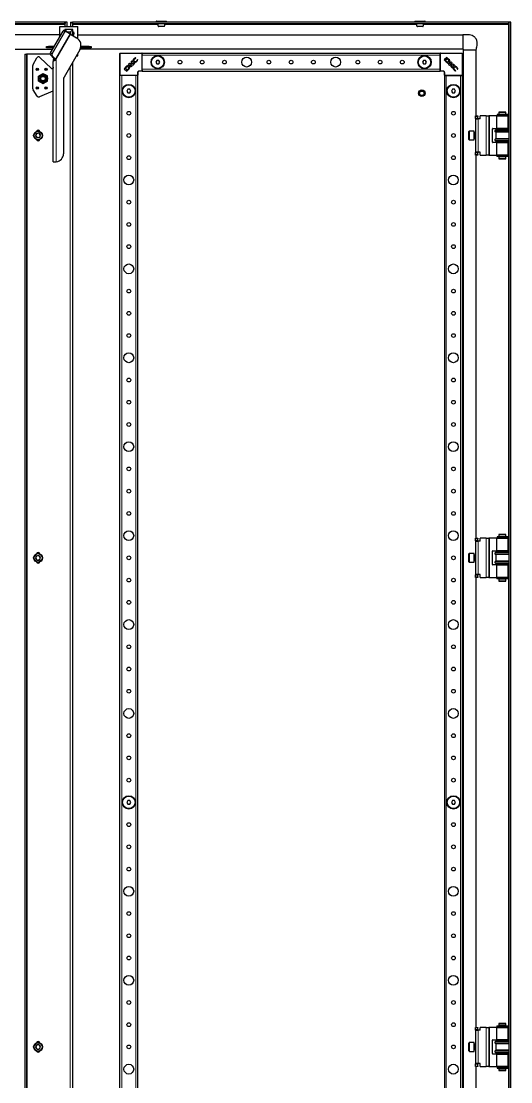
# Model space of a CAD drawing. Header units: millimetres. Extents: x -1114 to 2940, y -1920 to 1219.
# Drawn here: x -326 to 225, y -535 to 657 of the extents above; entities that cross this region are included whole.
import ezdxf

# ---------------------------------------------------------------- set-up
doc = ezdxf.new("R2010")
doc.units = ezdxf.units.MM

msp = doc.modelspace()

# ---------------------------------------------------------------- linework, layer by layer
at = {"color": 7, "linetype": 'Continuous', "lineweight": 25}
for p, q in [((-276.74, 656.28), (-767.14, 656.28)), ((-276.74, 654.28), (-276.74, 656.28)), ((-274.44, 656.28), (-276.44, 656.28)), ((-276.44, 651.28), (-276.44, 656.28)), ((-274.44, 651.28), (-274.44, 656.28)), ((-270.44, 656.28), (-268.44, 656.28)), ((-270.44, 656.28), (-270.44, 651.28)), ((-268.44, 656.28), (-268.44, 651.28)), ((222.26, 656.28), (-268.14, 656.28)), ((-268.14, 654.28), (-268.14, 656.28)), ((-174.19, 657.03), (-174.19, 656.28)), ((-173.94, 657.28), (-162.94, 657.28)), ((-162.69, 656.28), (-162.69, 657.03)), ((116.81, 657.03), (116.81, 656.28)), ((117.06, 657.28), (125.57, 657.28)), ((125.57, 657.28), (128.06, 657.28)), ((128.31, 656.28), (128.31, 657.03)), ((222.26, 654.28), (222.26, 656.28)), ((222.56, -1098.72), (222.56, 656.28)), ((224.56, 656.28), (222.56, 656.28)), ((224.56, -1098.72), (224.56, 656.28)), ((-276.74, 654.28), (-767.14, 654.28)), ((-292.88, 621.78), (-278.74, 646.26)), ((-291.04, 620.72), (-276.9, 645.2)), ((-282.44, 651.28), (-262.44, 651.28)), ((-282.44, 639.86), (-282.44, 651.28)), ((-277.63, 646.77), (-275.79, 645.71)), ((-276.83, 654.28), (-277.04, 653.68)), ((-274.44, 645.33), (-276.94, 647.82)), ((-276.94, 647.82), (-276.94, 646.38)), ((-267.94, 647.82), (-276.94, 647.82)), ((-275.79, 645.71), (-271.03, 642.96)), ((-274.44, 644.94), (-274.44, 645.33)), ((-274.44, 645.33), (-273.94, 644.83)), ((-274.44, 645.33), (-270.43, 645.33)), ((-270.43, 645.33), (-270.93, 644.83)), ((-270.43, 645.33), (-267.94, 647.82)), ((-270.43, 645.33), (-270.43, 642.62)), ((222.26, 654.28), (-268.14, 654.28)), ((-267.84, 653.68), (-268.04, 654.28)), ((-267.94, 645.26), (-267.94, 647.82)), ((-267.94, 641.38), (-267.94, 645.26)), ((-262.44, 637.87), (-262.44, 651.28)), ((222.16, 654.28), (221.96, 653.68)), ((-282.44, 641.78), (-715.44, 641.78)), ((-270.66, 642.75), (-271.03, 642.96)), ((-270.66, 642.75), (-263.72, 638.74)), ((-267.94, 641.18), (-267.94, 641.38)), ((-262.44, 641.78), (170.56, 641.78)), ((-715.44, 625.78), (-290.56, 625.78)), ((-321.94, 620.28), (-321.94, -1062.72)), ((-321.94, 620.28), (-319.94, 620.28)), ((-319.94, 620.28), (-319.94, -1062.72)), ((-319.34, 620.28), (-319.94, 620.28)), ((-293.22, 620.28), (-319.34, 620.28)), ((-297.44, 627.28), (-297.44, 628.78)), ((-297.44, 628.78), (-295.44, 628.78)), ((-295.44, 627.28), (-297.44, 627.28)), ((-295.44, 628.78), (-295.44, 627.28)), ((-288.83, 628.78), (-295.44, 628.78)), ((-289.7, 627.28), (-295.44, 627.28)), ((-259.98, 625.23), (-277.81, 594.34)), ((-262.44, 618.48), (-262.44, 620.96)), ((170.56, 625.78), (-259.69, 625.78)), ((-249.44, 627.28), (-259.12, 627.28)), ((-249.44, 628.78), (-258.8, 628.78)), ((-249.44, 627.28), (-249.44, 628.78)), ((-249.44, 628.78), (-247.44, 628.78)), ((-247.44, 627.28), (-249.44, 627.28)), ((-247.44, 628.78), (-247.44, 627.28)), ((-214.94, 596.58), (-214.94, 620.98)), ((-214.64, 621.28), (-190.24, 621.28)), ((-189.94, 621.28), (145.06, 621.28)), ((-189.94, 620.98), (-189.94, 621.28)), ((-189.94, 620.98), (-189.94, 620.34)), ((-189.94, 619.28), (-189.94, 620.34)), ((145.06, 620.98), (145.06, 621.28)), ((145.06, 620.34), (145.06, 620.98)), ((145.06, 619.28), (145.06, 620.34)), ((145.36, 621.28), (169.76, 621.28)), ((170.06, 620.98), (170.06, 596.58)), ((171.56, -1067.22), (171.56, 624.78)), ((185.56, 550.78), (185.56, 624.78)), ((-312.67, 608.44), (-308.21, 616.16)), ((-305.13, 616.6), (-291.94, 604.28)), ((-289.33, 615.5), (-292.91, 619.55)), ((-287.5, 614.44), (-291.07, 618.49)), ((-287.43, 614.28), (-289.94, 614.28)), ((-289.94, 614.28), (-289.94, 612.04)), ((-289.94, 499.28), (-289.94, 612.04)), ((-289.33, 615.5), (-287.5, 614.44)), ((-286.62, 613.6), (-287.19, 614.13)), ((-286.94, 613.9), (-286.94, 613.48)), ((-286.64, 613.57), (-286.62, 613.6)), ((-268.44, 610.57), (-268.44, -1053)), ((-263.87, 618.48), (-262.44, 618.48)), ((-204.24, 609.94), (-205.29, 608.89)), ((-205.29, 608.89), (-202.33, 605.93)), ((-202.85, 608.55), (-204.24, 609.94)), ((-202.36, 611.82), (-202.85, 608.55)), ((-202.51, 608.23), (-199.85, 608.41)), ((-201.57, 612.61), (-202.36, 611.82)), ((-202.04, 609.52), (-201.57, 612.61)), ((-198.57, 609.7), (-202.04, 609.52)), ((-199.85, 608.41), (-198.57, 609.7)), ((-197, 615.74), (-197.34, 616.43)), ((-197.14, 615.6), (-197, 615.74)), ((-195.19, 614.17), (-195.3, 614.06)), ((-194.94, 613.66), (-195.19, 614.17)), ((-189.94, 603.28), (-189.94, 619.28)), ((-173.59, 613.28), (-174.75, 611.28)), ((-174.75, 611.28), (-173.59, 609.28)), ((-171.28, 613.28), (-173.59, 613.28)), ((-173.59, 609.28), (-171.28, 609.28)), ((-170.13, 611.28), (-171.28, 613.28)), ((-171.28, 609.28), (-170.13, 611.28)), ((126.41, 613.28), (125.25, 611.28)), ((125.25, 611.28), (126.41, 609.28)), ((128.72, 613.28), (126.41, 613.28)), ((126.41, 609.28), (128.72, 609.28)), ((129.87, 611.28), (128.72, 613.28)), ((128.72, 609.28), (129.87, 611.28)), ((145.06, 603.28), (145.06, 619.28)), ((152.67, 616.64), (149.71, 613.68)), ((149.71, 613.68), (151.6, 611.79)), ((153.37, 615.11), (151.19, 612.93)), ((151.19, 612.93), (151.87, 612.27)), ((151.6, 611.79), (151.62, 611.77)), ((154.66, 614.64), (152.67, 616.64)), ((154.11, 614.39), (153.37, 615.11)), ((157.67, 611.63), (154.71, 608.67)), ((154.71, 608.67), (155.77, 607.61)), ((155.77, 607.61), (157.01, 608.86)), ((157.01, 608.86), (157.19, 606.2)), ((157.33, 609.2), (158.72, 610.59)), ((160.59, 608.71), (157.33, 609.2)), ((158.72, 610.59), (157.67, 611.63)), ((158.29, 608.38), (161.39, 607.91)), ((158.47, 604.91), (158.29, 608.38)), ((161.39, 607.91), (160.59, 608.71)), ((-312.94, 581.39), (-312.94, 607.44)), ((-306.51, 595.55), (-304.04, 597.05)), ((-301.58, 598.55), (-299.04, 597.17)), ((-291.94, 604.28), (-290.54, 604.28)), ((-290.3, 604.28), (-290.54, 604.28)), ((-208.3, 605.88), (-210.29, 603.89)), ((-210.29, 603.89), (-207.33, 600.93)), ((-208.05, 605.33), (-208.77, 604.59)), ((-208.77, 604.59), (-206.59, 602.41)), ((-207.33, 600.93), (-205.44, 602.82)), ((-206.59, 602.41), (-205.93, 603.09)), ((-205.44, 602.82), (-205.42, 602.84)), ((-201.27, 606.99), (-202.51, 608.23)), ((-202.33, 605.93), (-201.27, 606.99)), ((-194.94, 599.28), (-194.94, 596.58)), ((-190.24, 601.28), (-192.94, 601.28)), ((-189.94, 602.23), (-189.94, 603.28)), ((-189.94, 602.23), (-189.94, 601.58)), ((-189.94, 601.28), (-189.94, 601.58)), ((-189.94, 601.28), (145.06, 601.28)), ((145.06, 602.23), (145.06, 603.28)), ((145.06, 601.58), (145.06, 602.23)), ((145.06, 601.28), (145.06, 601.58)), ((148.06, 601.28), (145.36, 601.28)), ((150.06, 596.58), (150.06, 599.28)), ((157.19, 606.2), (158.47, 604.91)), ((162.43, 601.29), (162.94, 601.53)), ((162.94, 601.53), (162.84, 601.64)), ((164.38, 603.48), (164.52, 603.35)), ((164.52, 603.35), (165.2, 603.68)), ((-301.3, 587.01), (-303.83, 588.39)), ((-296.37, 590.02), (-298.84, 588.51)), ((-278.35, 592.34), (-278.35, 508.28)), ((-214.94, -1038.72), (-214.94, 596.28)), ((-214.64, 596.28), (-214.94, 596.28)), ((-213.99, 596.28), (-214.64, 596.28)), ((-212.94, 596.28), (-213.99, 596.28)), ((-196.94, 596.28), (-212.94, 596.28)), ((-195.89, 596.28), (-196.94, 596.28)), ((-195.24, 596.28), (-195.89, 596.28)), ((-194.94, 596.28), (-195.24, 596.28)), ((-194.94, -1038.72), (-194.94, 596.28)), ((150.06, 596.28), (150.06, -1038.72)), ((150.06, 596.28), (150.36, 596.28)), ((151.01, 596.28), (150.36, 596.28)), ((151.01, 596.28), (152.06, 596.28)), ((152.06, 596.28), (168.06, 596.28)), ((168.06, 596.28), (169.11, 596.28)), ((169.76, 596.28), (169.11, 596.28)), ((169.76, 596.28), (170.06, 596.28)), ((170.06, 596.28), (170.06, -1038.72)), ((-307.84, 573.13), (-312.6, 580.28)), ((-290.54, 578.53), (-305.43, 572.38)), ((-290.54, 578.53), (-290.3, 578.78)), ((-290.54, 578.53), (-289.94, 578.64)), ((-206.09, 580.78), (-207.25, 578.78)), ((-207.25, 578.78), (-206.09, 576.78)), ((-203.78, 580.78), (-206.09, 580.78)), ((-206.09, 576.78), (-203.78, 576.78)), ((-202.63, 578.78), (-203.78, 580.78)), ((-203.78, 576.78), (-202.63, 578.78)), ((158.91, 580.78), (157.75, 578.78)), ((157.75, 578.78), (158.91, 576.78)), ((161.22, 580.78), (158.91, 580.78)), ((158.91, 576.78), (161.22, 576.78)), ((162.37, 578.78), (161.22, 580.78)), ((161.22, 576.78), (162.37, 578.78)), ((185.01, 550.28), (185.01, 550.78)), ((185.01, 550.78), (187.51, 550.78)), ((185.01, 548.28), (185.01, 550.28)), ((187.51, 550.78), (187.51, 550.28)), ((187.51, 548.28), (187.51, 550.28)), ((197.01, 550.78), (190.01, 550.78)), ((190.01, 547.48), (190.01, 550.78)), ((197.01, 550.78), (200.01, 550.78)), ((200.01, 550.78), (200.01, 506.78)), ((200.51, 550.78), (200.01, 550.78)), ((208.61, 550.78), (200.51, 550.78)), ((208.61, 550.78), (208.61, 536.78)), ((208.61, 550.78), (221.51, 550.78)), ((209.12, 552.48), (209.12, 551.58)), ((209.14, 552.48), (209.12, 552.48)), ((209.14, 551.58), (209.12, 551.58)), ((209.14, 552.48), (209.14, 551.58)), ((209.22, 552.48), (209.14, 552.48)), ((209.22, 551.58), (209.14, 551.58)), ((222.21, 552.48), (209.22, 552.48)), ((222.21, 551.58), (209.22, 551.58)), ((211.64, 555.53), (211.06, 554.53)), ((211.06, 554.53), (211.06, 552.53)), ((219.06, 554.53), (211.06, 554.53)), ((211.06, 552.53), (219.06, 552.53)), ((211.06, 551.53), (211.06, 550.78)), ((211.06, 551.53), (219.06, 551.53)), ((211.56, 552.53), (211.56, 552.48)), ((211.56, 551.58), (211.56, 551.53)), ((211.64, 555.53), (218.48, 555.53)), ((219.06, 554.53), (218.48, 555.53)), ((218.56, 552.48), (218.56, 552.53)), ((218.56, 551.53), (218.56, 551.58)), ((219.06, 552.53), (219.06, 554.53)), ((219.06, 550.78), (219.06, 551.53)), ((221.51, 536.78), (221.51, 550.78)), ((222.21, 551.58), (222.21, 552.48)), ((185.01, 547.78), (185.01, 548.28)), ((187.51, 547.78), (185.01, 547.78)), ((185.01, 547.78), (185.01, 547.48)), ((185.01, 547.48), (188.01, 547.48)), ((185.01, 547.48), (185.01, 510.08)), ((187.51, 548.28), (187.51, 547.78)), ((187.51, 547.48), (187.51, 547.78)), ((190.01, 547.48), (188.01, 547.48)), ((204.51, 536.78), (208.61, 536.78)), ((221.51, 536.78), (208.61, 536.78)), ((211.06, 536.78), (211.06, 535.78)), ((219.06, 535.78), (219.06, 536.78)), ((-309.04, 530.78), (-309.72, 527.97)), ((-307.62, 525.97), (-309.72, 527.97)), ((-306.26, 531.6), (-309.04, 530.78)), ((-304.84, 526.78), (-307.62, 525.97)), ((-306.26, 531.6), (-304.16, 529.6)), ((-304.84, 526.78), (-304.16, 529.6)), ((177.51, 528.78), (177.51, 533.18)), ((177.51, 524.38), (177.51, 528.78)), ((183.51, 533.78), (178.11, 533.78)), ((183.51, 528.78), (183.51, 533.78)), ((183.51, 523.78), (183.51, 528.78)), ((185.01, 531.78), (183.76, 531.78)), ((183.76, 525.78), (185.01, 525.78)), ((204.01, 521.28), (204.01, 536.28)), ((207.56, 535.18), (206.86, 534.5)), ((206.86, 533.07), (207.56, 532.38)), ((207.56, 525.18), (206.86, 524.5)), ((207.56, 535.78), (207.56, 535.18)), ((207.56, 535.78), (222.56, 535.78)), ((222.56, 535.18), (207.56, 535.18)), ((207.56, 532.38), (207.56, 525.18)), ((222.56, 532.38), (207.56, 532.38)), ((222.56, 525.18), (207.56, 525.18)), ((178.11, 523.78), (183.51, 523.78)), ((208.61, 520.78), (204.51, 520.78)), ((206.86, 523.07), (207.56, 522.38)), ((207.56, 522.38), (207.56, 521.78)), ((222.56, 522.38), (207.56, 522.38)), ((207.56, 521.78), (222.56, 521.78)), ((208.61, 520.78), (208.61, 506.78)), ((208.61, 520.78), (221.51, 520.78)), ((211.06, 521.78), (211.06, 520.78)), ((219.06, 520.78), (219.06, 521.78)), ((221.51, 506.78), (221.51, 520.78)), ((188.01, 510.08), (185.01, 510.08)), ((185.01, 510.08), (185.01, 509.78)), ((185.01, 509.28), (185.01, 509.78)), ((185.01, 509.78), (187.51, 509.78)), ((185.01, 507.28), (185.01, 509.28)), ((185.01, 506.78), (185.01, 507.28)), ((187.51, 506.78), (185.01, 506.78)), ((185.56, 75.78), (185.56, 506.78)), ((187.51, 509.78), (187.51, 510.08)), ((187.51, 509.78), (187.51, 509.28)), ((187.51, 507.28), (187.51, 509.28)), ((187.51, 507.28), (187.51, 506.78)), ((190.01, 510.08), (188.01, 510.08)), ((190.01, 506.78), (190.01, 510.08)), ((190.01, 506.78), (197.01, 506.78)), ((200.01, 506.78), (197.01, 506.78)), ((200.01, 506.78), (200.51, 506.78)), ((200.51, 506.78), (208.61, 506.78)), ((221.51, 506.78), (208.61, 506.78)), ((208.69, 505.98), (208.69, 505.08)), ((208.74, 505.98), (208.69, 505.98)), ((208.74, 505.08), (208.69, 505.08)), ((222.21, 505.98), (208.74, 505.98)), ((222.21, 505.08), (208.74, 505.08)), ((211.06, 506.78), (211.06, 506.03)), ((211.06, 506.03), (219.06, 506.03)), ((211.06, 505.03), (211.06, 503.03)), ((211.06, 505.03), (219.06, 505.03)), ((211.06, 503.03), (211.64, 502.03)), ((211.06, 503.03), (215.59, 503.03)), ((211.56, 506.03), (211.56, 505.98)), ((211.56, 505.08), (211.56, 505.03)), ((215.52, 502.03), (211.64, 502.03)), ((218.48, 502.03), (215.52, 502.03)), ((215.59, 503.03), (219.06, 503.03)), ((218.48, 502.03), (219.06, 503.03)), ((218.56, 505.98), (218.56, 506.03)), ((218.56, 505.03), (218.56, 505.08)), ((219.06, 506.03), (219.06, 506.78)), ((219.06, 503.03), (219.06, 505.03)), ((222.21, 505.08), (222.21, 505.98)), ((-289.94, 499.28), (-288.97, 499.28)), ((-288.97, 499.28), (-286.85, 499.28)), ((185.01, 75.78), (187.51, 75.78)), ((185.01, 75.28), (185.01, 75.78)), ((185.01, 73.28), (185.01, 75.28)), ((185.01, 72.78), (185.01, 73.28)), ((187.51, 72.78), (185.01, 72.78)), ((185.01, 72.78), (185.01, 72.48)), ((185.01, 72.48), (188.01, 72.48)), ((185.01, 72.48), (185.01, 35.08)), ((187.51, 75.78), (187.51, 75.28)), ((187.51, 73.28), (187.51, 75.28)), ((187.51, 73.28), (187.51, 72.78)), ((187.51, 72.48), (187.51, 72.78)), ((190.01, 72.48), (188.01, 72.48)), ((197.01, 75.78), (190.01, 75.78)), ((190.01, 72.48), (190.01, 75.78)), ((197.01, 75.78), (200.01, 75.78)), ((200.01, 75.78), (200.01, 31.78)), ((200.51, 75.78), (200.01, 75.78)), ((208.61, 75.78), (200.51, 75.78)), ((208.61, 75.78), (208.61, 61.78)), ((208.61, 75.78), (221.51, 75.78)), ((209.12, 77.48), (209.12, 76.58)), ((209.14, 77.48), (209.12, 77.48)), ((209.14, 76.58), (209.12, 76.58)), ((209.14, 77.48), (209.14, 76.58)), ((209.22, 77.48), (209.14, 77.48)), ((209.22, 76.58), (209.14, 76.58)), ((222.21, 77.48), (209.22, 77.48)), ((222.21, 76.58), (209.22, 76.58)), ((211.64, 80.53), (211.06, 79.53)), ((211.06, 79.53), (211.06, 77.53)), ((219.06, 79.53), (211.06, 79.53)), ((211.06, 77.53), (219.06, 77.53)), ((211.06, 76.53), (211.06, 75.78)), ((211.06, 76.53), (219.06, 76.53)), ((211.56, 77.53), (211.56, 77.48)), ((211.56, 76.58), (211.56, 76.53)), ((211.64, 80.53), (218.48, 80.53)), ((219.06, 79.53), (218.48, 80.53)), ((218.56, 77.48), (218.56, 77.53)), ((218.56, 76.53), (218.56, 76.58)), ((219.06, 77.53), (219.06, 79.53)), ((219.06, 75.78), (219.06, 76.53)), ((221.51, 61.78), (221.51, 75.78)), ((222.21, 76.58), (222.21, 77.48)), ((204.01, 46.28), (204.01, 61.28)), ((204.51, 61.78), (208.61, 61.78)), ((207.56, 60.18), (206.86, 59.5)), ((207.56, 60.78), (207.56, 60.18)), ((207.56, 60.78), (222.56, 60.78)), ((222.56, 60.18), (207.56, 60.18)), ((221.51, 61.78), (208.61, 61.78)), ((211.06, 61.78), (211.06, 60.78)), ((219.06, 60.78), (219.06, 61.78)), ((-309.04, 55.78), (-309.72, 52.97)), ((-307.62, 50.97), (-309.72, 52.97)), ((-306.26, 56.6), (-309.04, 55.78)), ((-304.84, 51.78), (-307.62, 50.97)), ((-306.26, 56.6), (-304.16, 54.6)), ((-304.84, 51.78), (-304.16, 54.6)), ((177.51, 53.78), (177.51, 58.18)), ((177.51, 49.38), (177.51, 53.78)), ((183.51, 58.78), (178.11, 58.78)), ((178.11, 48.78), (183.51, 48.78)), ((183.51, 53.78), (183.51, 58.78)), ((183.51, 48.78), (183.51, 53.78)), ((185.01, 56.78), (183.76, 56.78)), ((183.76, 50.78), (185.01, 50.78)), ((206.86, 58.07), (207.56, 57.38)), ((207.56, 50.18), (206.86, 49.5)), ((206.86, 48.07), (207.56, 47.38)), ((207.56, 57.38), (207.56, 50.18)), ((222.56, 57.38), (207.56, 57.38)), ((222.56, 50.18), (207.56, 50.18)), ((208.61, 45.78), (204.51, 45.78)), ((207.56, 47.38), (207.56, 46.78)), ((222.56, 47.38), (207.56, 47.38)), ((207.56, 46.78), (222.56, 46.78)), ((208.61, 45.78), (208.61, 31.78)), ((208.61, 45.78), (221.51, 45.78)), ((211.06, 46.78), (211.06, 45.78)), ((219.06, 45.78), (219.06, 46.78)), ((221.51, 31.78), (221.51, 45.78)), ((188.01, 35.08), (185.01, 35.08)), ((185.01, 35.08), (185.01, 34.78)), ((185.01, 34.78), (187.51, 34.78)), ((185.01, 34.28), (185.01, 34.78)), ((185.01, 32.28), (185.01, 34.28)), ((185.01, 31.78), (185.01, 32.28)), ((187.51, 31.78), (185.01, 31.78)), ((185.56, -474.22), (185.56, 31.78)), ((187.51, 34.78), (187.51, 35.08)), ((187.51, 34.78), (187.51, 34.28)), ((187.51, 32.28), (187.51, 34.28)), ((187.51, 32.28), (187.51, 31.78)), ((190.01, 35.08), (188.01, 35.08)), ((190.01, 31.78), (190.01, 35.08)), ((190.01, 31.78), (197.01, 31.78)), ((200.01, 31.78), (197.01, 31.78)), ((200.01, 31.78), (200.51, 31.78)), ((200.51, 31.78), (208.61, 31.78)), ((221.51, 31.78), (208.61, 31.78)), ((208.69, 30.98), (208.69, 30.08)), ((208.74, 30.98), (208.69, 30.98)), ((208.74, 30.08), (208.69, 30.08)), ((222.21, 30.98), (208.74, 30.98)), ((222.21, 30.08), (208.74, 30.08)), ((211.06, 31.78), (211.06, 31.03)), ((211.06, 31.03), (219.06, 31.03)), ((211.06, 30.03), (211.06, 28.03)), ((211.06, 30.03), (219.06, 30.03)), ((211.06, 28.03), (211.64, 27.03)), ((211.06, 28.03), (215.59, 28.03)), ((211.56, 31.03), (211.56, 30.98)), ((211.56, 30.08), (211.56, 30.03)), ((215.52, 27.03), (211.64, 27.03)), ((218.48, 27.03), (215.52, 27.03)), ((215.59, 28.03), (219.06, 28.03)), ((218.48, 27.03), (219.06, 28.03)), ((218.56, 30.98), (218.56, 31.03)), ((218.56, 30.03), (218.56, 30.08)), ((219.06, 31.03), (219.06, 31.78)), ((219.06, 28.03), (219.06, 30.03)), ((222.21, 30.08), (222.21, 30.98)), ((-206.09, -219.22), (-207.25, -221.22)), ((-207.25, -221.22), (-206.09, -223.22)), ((-203.78, -219.22), (-206.09, -219.22)), ((-206.09, -223.22), (-203.78, -223.22)), ((-202.63, -221.22), (-203.78, -219.22)), ((-203.78, -223.22), (-202.63, -221.22)), ((158.91, -219.22), (157.75, -221.22)), ((157.75, -221.22), (158.91, -223.22)), ((161.22, -219.22), (158.91, -219.22)), ((158.91, -223.22), (161.22, -223.22)), ((162.37, -221.22), (161.22, -219.22)), ((161.22, -223.22), (162.37, -221.22)), ((185.01, -474.22), (187.51, -474.22)), ((185.01, -474.72), (185.01, -474.22)), ((185.01, -476.72), (185.01, -474.72)), ((185.01, -477.22), (185.01, -476.72)), ((187.51, -474.22), (187.51, -474.72)), ((187.51, -476.72), (187.51, -474.72)), ((187.51, -476.72), (187.51, -477.22)), ((197.01, -474.22), (190.01, -474.22)), ((190.01, -477.52), (190.01, -474.22)), ((197.01, -474.22), (200.01, -474.22)), ((200.01, -474.22), (200.01, -518.22)), ((200.51, -474.22), (200.01, -474.22)), ((208.61, -474.22), (200.51, -474.22)), ((208.61, -474.22), (208.61, -488.22)), ((208.61, -474.22), (221.51, -474.22)), ((208.69, -472.52), (208.69, -473.42)), ((208.69, -472.52), (208.74, -472.52)), ((208.69, -473.42), (208.74, -473.42)), ((208.74, -472.52), (222.21, -472.52)), ((208.74, -473.42), (222.21, -473.42)), ((211.64, -469.47), (211.06, -470.47)), ((211.06, -470.47), (211.06, -472.47)), ((219.06, -470.47), (211.06, -470.47)), ((215.59, -472.47), (211.06, -472.47)), ((211.06, -473.47), (211.06, -474.22)), ((215.59, -473.47), (211.06, -473.47)), ((211.56, -472.47), (211.56, -472.52)), ((211.56, -473.42), (211.56, -473.47)), ((211.64, -469.47), (218.48, -469.47)), ((219.06, -472.47), (215.59, -472.47)), ((219.06, -473.47), (215.59, -473.47)), ((219.06, -470.47), (218.48, -469.47)), ((218.56, -472.52), (218.56, -472.47)), ((218.56, -473.47), (218.56, -473.42)), ((219.06, -472.47), (219.06, -470.47)), ((219.06, -474.22), (219.06, -473.47)), ((221.51, -488.22), (221.51, -474.22)), ((222.21, -473.42), (222.21, -472.52)), ((187.51, -477.22), (185.01, -477.22)), ((185.01, -477.22), (185.01, -477.52)), ((185.01, -477.52), (188.01, -477.52)), ((185.01, -477.52), (185.01, -514.92)), ((187.51, -477.52), (187.51, -477.22)), ((190.01, -477.52), (188.01, -477.52)), ((204.01, -503.72), (204.01, -488.72)), ((204.51, -488.22), (208.61, -488.22)), ((221.51, -488.22), (208.61, -488.22)), ((211.06, -488.22), (211.06, -489.22)), ((219.06, -489.22), (219.06, -488.22)), ((-309.04, -494.22), (-309.72, -497.03)), ((-307.62, -499.03), (-309.72, -497.03)), ((-306.26, -493.4), (-309.04, -494.22)), ((-304.84, -498.22), (-307.62, -499.03)), ((-306.26, -493.4), (-304.16, -495.4)), ((-304.84, -498.22), (-304.16, -495.4)), ((177.51, -500.62), (177.51, -491.82)), ((183.51, -491.22), (178.11, -491.22)), ((183.51, -501.22), (183.51, -491.22)), ((185.01, -493.22), (183.76, -493.22)), ((183.76, -499.22), (185.01, -499.22)), ((207.56, -489.82), (206.86, -490.5)), ((206.86, -491.93), (207.56, -492.62)), ((207.56, -499.82), (206.86, -500.5)), ((207.56, -489.22), (207.56, -489.82)), ((207.56, -489.22), (222.56, -489.22)), ((222.56, -489.82), (207.56, -489.82)), ((207.56, -492.62), (207.56, -499.82)), ((222.56, -492.62), (207.56, -492.62)), ((222.56, -499.82), (207.56, -499.82)), ((178.11, -501.22), (183.51, -501.22)), ((208.61, -504.22), (204.51, -504.22)), ((206.86, -501.93), (207.56, -502.62)), ((207.56, -502.62), (207.56, -503.22)), ((222.56, -502.62), (207.56, -502.62)), ((207.56, -503.22), (222.56, -503.22)), ((208.61, -504.22), (208.61, -518.22)), ((208.61, -504.22), (221.51, -504.22)), ((211.06, -503.22), (211.06, -504.22)), ((219.06, -504.22), (219.06, -503.22)), ((221.51, -518.22), (221.51, -504.22)), ((188.01, -514.92), (185.01, -514.92)), ((185.01, -514.92), (185.01, -515.22)), ((185.01, -515.72), (185.01, -515.22)), ((185.01, -515.22), (187.51, -515.22)), ((185.01, -517.72), (185.01, -515.72)), ((185.01, -518.22), (185.01, -517.72)), ((187.51, -518.22), (185.01, -518.22)), ((185.56, -949.22), (185.56, -518.22)), ((187.51, -515.22), (187.51, -514.92)), ((187.51, -515.22), (187.51, -515.72)), ((187.51, -517.72), (187.51, -515.72)), ((187.51, -517.72), (187.51, -518.22)), ((190.01, -514.92), (188.01, -514.92)), ((190.01, -518.22), (190.01, -514.92)), ((190.01, -518.22), (197.01, -518.22)), ((200.01, -518.22), (197.01, -518.22)), ((200.01, -518.22), (200.51, -518.22)), ((200.51, -518.22), (208.61, -518.22)), ((221.51, -518.22), (208.61, -518.22)), ((209.12, -519.02), (209.12, -519.92)), ((209.12, -519.02), (209.14, -519.02)), ((209.12, -519.92), (209.14, -519.92)), ((209.14, -519.02), (209.14, -519.92)), ((209.14, -519.02), (209.22, -519.02)), ((209.14, -519.92), (209.22, -519.92)), ((209.22, -519.02), (222.21, -519.02)), ((209.22, -519.92), (222.21, -519.92)), ((211.06, -518.22), (211.06, -518.97)), ((215.59, -518.97), (211.06, -518.97)), ((211.06, -519.97), (211.06, -521.97)), ((215.59, -519.97), (211.06, -519.97)), ((211.06, -521.97), (211.64, -522.97)), ((211.06, -521.97), (215.59, -521.97)), ((211.56, -518.97), (211.56, -519.02)), ((211.56, -519.92), (211.56, -519.97)), ((215.52, -522.97), (211.64, -522.97)), ((218.48, -522.97), (215.52, -522.97)), ((219.06, -518.97), (215.59, -518.97)), ((219.06, -519.97), (215.59, -519.97)), ((215.59, -521.97), (219.06, -521.97)), ((218.48, -522.97), (219.06, -521.97)), ((218.56, -519.02), (218.56, -518.97)), ((218.56, -519.97), (218.56, -519.92)), ((219.06, -518.97), (219.06, -518.22)), ((219.06, -521.97), (219.06, -519.97)), ((222.21, -519.92), (222.21, -519.02))]:
    msp.add_line(p, q, dxfattribs=at)
at = {"color": 8, "linetype": 'Continuous', "lineweight": 18}
for p, q in [((-162.69, 657.03), (-174.19, 657.03)), ((125.71, 657.03), (116.81, 657.03)), ((128.31, 657.03), (125.71, 657.03)), ((-372.47, 653.68), (-277.04, 653.68)), ((-278.74, 646.26), (-276.9, 645.2)), ((-277.04, 653.68), (-277.04, 651.28)), ((-273.94, 644.83), (-273.94, 644.65)), ((-270.93, 644.83), (-273.94, 644.83)), ((-270.93, 642.91), (-270.93, 644.83)), ((-267.84, 651.28), (-267.84, 653.68)), ((-267.84, 653.68), (-172.41, 653.68)), ((-164.47, 653.68), (118.59, 653.68)), ((126.53, 653.68), (221.96, 653.68)), ((221.96, 653.68), (221.96, 552.48)), ((-287.5, 614.44), (-271.03, 642.96)), ((-287.19, 614.13), (-270.66, 642.75)), ((-319.34, -1062.72), (-319.34, 620.28)), ((-292.88, 621.78), (-291.04, 620.72)), ((-214.64, 620.98), (-214.94, 620.98)), ((-214.64, 620.98), (-214.64, 621.28)), ((-214.64, 620.98), (-214.64, 596.58)), ((-190.24, 620.98), (-214.64, 620.98)), ((-190.24, 621.28), (-190.24, 620.98)), ((-190.24, 601.58), (-190.24, 620.98)), ((-189.94, 620.98), (-190.24, 620.98)), ((145.36, 620.98), (145.06, 620.98)), ((145.36, 620.98), (145.36, 621.28)), ((145.36, 620.98), (145.36, 601.58)), ((169.76, 620.98), (145.36, 620.98)), ((169.76, 620.98), (169.76, 621.28)), ((169.76, 596.58), (169.76, 620.98)), ((169.76, 620.98), (170.06, 620.98)), ((-292.91, 619.55), (-291.07, 618.49)), ((-286.64, 499.31), (-286.64, 613.57)), ((-267.84, -1054.04), (-267.84, 611.61)), ((-189.94, 619.28), (145.06, 619.28)), ((-290.54, 578.53), (-290.54, 604.28)), ((-271.04, 606.07), (-271.04, -1048.5)), ((-214.64, 596.58), (-214.94, 596.58)), ((-214.64, 596.58), (-195.24, 596.58)), ((-214.64, 596.58), (-214.64, 596.28)), ((-195.24, 596.58), (-195.24, 599.28)), ((-194.94, 599.28), (-195.24, 599.28)), ((-195.24, 596.58), (-195.24, 596.28)), ((-194.94, 596.58), (-195.24, 596.58)), ((-192.94, 601.58), (-190.24, 601.58)), ((-192.94, 601.28), (-192.94, 601.58)), ((-190.24, 601.58), (-190.24, 601.28)), ((-189.94, 601.58), (-190.24, 601.58)), ((-189.94, 603.28), (145.06, 603.28)), ((145.36, 601.58), (145.06, 601.58)), ((145.36, 601.58), (148.06, 601.58)), ((145.36, 601.28), (145.36, 601.58)), ((148.06, 601.28), (148.06, 601.58)), ((150.06, 599.28), (150.36, 599.28)), ((150.36, 596.58), (150.06, 596.58)), ((150.36, 599.28), (150.36, 596.58)), ((150.36, 596.58), (169.76, 596.58)), ((150.36, 596.28), (150.36, 596.58)), ((169.76, 596.28), (169.76, 596.58)), ((170.06, 596.58), (169.76, 596.58)), ((-212.94, -1038.72), (-212.94, 596.28)), ((-196.94, -1038.72), (-196.94, 596.28)), ((152.06, 596.28), (152.06, -1038.72)), ((168.06, 596.28), (168.06, -1038.72)), ((187.51, 550.28), (185.01, 550.28)), ((197.01, 550.78), (197.01, 506.78)), ((200.51, 506.78), (200.51, 550.78)), ((209.22, 551.58), (209.22, 552.48)), ((221.96, 551.58), (221.96, 535.78)), ((185.01, 548.28), (187.51, 548.28)), ((188.01, 547.48), (188.01, 510.08)), ((178.11, 533.78), (178.11, 528.78)), ((178.11, 528.78), (178.11, 523.78)), ((183.76, 531.78), (183.76, 525.78)), ((222.56, 534.5), (206.86, 534.5)), ((222.56, 533.07), (206.86, 533.07)), ((222.56, 524.5), (206.86, 524.5)), ((222.56, 523.07), (206.86, 523.07)), ((221.96, 521.78), (221.96, 505.98)), ((187.51, 509.28), (185.01, 509.28)), ((185.01, 507.28), (187.51, 507.28)), ((208.74, 505.08), (208.74, 505.98)), ((221.96, 505.08), (221.96, 77.48)), ((187.51, 75.28), (185.01, 75.28)), ((185.01, 73.28), (187.51, 73.28)), ((188.01, 72.48), (188.01, 35.08)), ((197.01, 75.78), (197.01, 31.78)), ((200.51, 31.78), (200.51, 75.78)), ((209.22, 76.58), (209.22, 77.48)), ((221.96, 76.58), (221.96, 60.78)), ((178.11, 58.78), (178.11, 53.78)), ((178.11, 53.78), (178.11, 48.78)), ((183.76, 56.78), (183.76, 50.78)), ((222.56, 59.5), (206.86, 59.5)), ((222.56, 58.07), (206.86, 58.07)), ((222.56, 49.5), (206.86, 49.5)), ((222.56, 48.07), (206.86, 48.07)), ((221.96, 46.78), (221.96, 30.98)), ((187.51, 34.28), (185.01, 34.28)), ((185.01, 32.28), (187.51, 32.28)), ((208.74, 30.08), (208.74, 30.98)), ((221.96, 30.08), (221.96, -472.52)), ((187.51, -474.72), (185.01, -474.72)), ((185.01, -476.72), (187.51, -476.72)), ((197.01, -474.22), (197.01, -518.22)), ((200.51, -518.22), (200.51, -474.22)), ((208.74, -472.52), (208.74, -473.42)), ((221.96, -473.42), (221.96, -489.22)), ((188.01, -477.52), (188.01, -514.92)), ((178.11, -491.22), (178.11, -501.22)), ((183.76, -493.22), (183.76, -496.22)), ((183.76, -496.22), (183.76, -499.22)), ((222.56, -490.5), (206.86, -490.5)), ((222.56, -491.93), (206.86, -491.93)), ((222.56, -500.5), (206.86, -500.5)), ((222.56, -501.93), (206.86, -501.93)), ((221.96, -503.22), (221.96, -519.02)), ((187.51, -515.72), (185.01, -515.72)), ((185.01, -517.72), (187.51, -517.72)), ((209.22, -519.02), (209.22, -519.92)), ((221.96, -519.92), (221.96, -947.52))]:
    msp.add_line(p, q, dxfattribs=at)
at = {"color": 7, "linetype": 'Continuous', "lineweight": 25}
for centre, radius in [((-172.44, 611.28), 7.5), ((-172.44, 611.28), 7), ((-147.44, 611.28), 2.1), ((-122.44, 611.28), 2.1), ((-97.44, 611.28), 2.1), ((-72.44, 611.28), 5.5), ((-47.44, 611.28), 2.1), ((-22.44, 611.28), 2.1), ((2.56, 611.28), 2.1), ((27.56, 611.28), 5.5), ((52.56, 611.28), 2.1), ((77.56, 611.28), 2.1), ((102.56, 611.28), 2.1), ((127.56, 611.28), 7.5), ((127.56, 611.28), 7), ((-307.94, 603.28), 1.35), ((-307.94, 603.28), 0.493), ((-301.44, 592.78), 5), ((-301.44, 592.78), 3.57), ((-297.94, 603.28), 1.35), ((-297.94, 603.28), 0.493), ((-301.44, 592.78), 3), ((-301.44, 592.78), 2.5), ((-204.94, 578.78), 7.5), ((-204.94, 578.78), 7), ((160.06, 578.78), 7.5), ((160.06, 578.78), 7), ((-307.94, 582.28), 1.35), ((-307.94, 582.28), 0.493), ((-297.94, 582.28), 1.35), ((-297.94, 582.28), 0.493), ((124.56, 576.28), 3.75), ((124.56, 576.28), 3), ((124.56, 576.28), 2.5), ((-204.94, 553.78), 2.1), ((160.06, 553.78), 2.1), ((-306.94, 528.78), 5), ((-204.94, 528.78), 2.1), ((160.06, 528.78), 2.1), ((-204.94, 503.78), 2.1), ((160.06, 503.78), 2.1), ((-204.94, 478.78), 5.5), ((160.06, 478.78), 5.5), ((-204.94, 453.78), 2.1), ((160.06, 453.78), 2.1), ((-204.94, 428.78), 2.1), ((160.06, 428.78), 2.1), ((-204.94, 403.78), 2.1), ((160.06, 403.78), 2.1), ((-204.94, 378.78), 5.5), ((160.06, 378.78), 5.5), ((-204.94, 353.78), 2.1), ((160.06, 353.78), 2.1), ((-204.94, 328.78), 2.1), ((160.06, 328.78), 2.1), ((-204.94, 303.78), 2.1), ((160.06, 303.78), 2.1), ((-204.94, 278.78), 5.5), ((160.06, 278.78), 5.5), ((-204.94, 253.78), 2.1), ((160.06, 253.78), 2.1), ((-204.94, 228.78), 2.1), ((160.06, 228.78), 2.1), ((-204.94, 203.78), 2.1), ((160.06, 203.78), 2.1), ((-204.94, 178.78), 5.5), ((160.06, 178.78), 5.5), ((-204.94, 153.78), 2.1), ((160.06, 153.78), 2.1), ((-204.94, 128.78), 2.1), ((160.06, 128.78), 2.1), ((-204.94, 103.78), 2.1), ((160.06, 103.78), 2.1), ((-204.94, 78.78), 5.5), ((160.06, 78.78), 5.5), ((-306.94, 53.78), 5), ((-204.94, 53.78), 2.1), ((160.06, 53.78), 2.1), ((-204.94, 28.78), 2.1), ((160.06, 28.78), 2.1), ((-204.94, 3.78), 2.1), ((160.06, 3.78), 2.1), ((-204.94, -21.22), 5.5), ((160.06, -21.22), 5.5), ((-204.94, -46.22), 2.1), ((160.06, -46.22), 2.1), ((-204.94, -71.22), 2.1), ((160.06, -71.22), 2.1), ((-204.94, -96.22), 2.1), ((160.06, -96.22), 2.1), ((-204.94, -121.22), 5.5), ((160.06, -121.22), 5.5), ((-204.94, -146.22), 2.1), ((160.06, -146.22), 2.1), ((-204.94, -171.22), 2.1), ((160.06, -171.22), 2.1), ((-204.94, -196.22), 2.1), ((160.06, -196.22), 2.1), ((-204.94, -221.22), 7.5), ((-204.94, -221.22), 7), ((160.06, -221.22), 7.5), ((160.06, -221.22), 7), ((-204.94, -246.22), 2.1), ((160.06, -246.22), 2.1), ((-204.94, -271.22), 2.1), ((160.06, -271.22), 2.1), ((-204.94, -296.22), 2.1), ((160.06, -296.22), 2.1), ((-204.94, -321.22), 5.5), ((160.06, -321.22), 5.5), ((-204.94, -346.22), 2.1), ((160.06, -346.22), 2.1), ((-204.94, -371.22), 2.1), ((160.06, -371.22), 2.1), ((-204.94, -396.22), 2.1), ((160.06, -396.22), 2.1), ((-204.94, -421.22), 5.5), ((160.06, -421.22), 5.5), ((-204.94, -446.22), 2.1), ((160.06, -446.22), 2.1), ((-204.94, -471.22), 2.1), ((160.06, -471.22), 2.1), ((-306.94, -496.22), 5), ((-204.94, -496.22), 2.1), ((160.06, -496.22), 2.1), ((-204.94, -521.22), 5.5), ((160.06, -521.22), 5.5)]:
    msp.add_circle(centre, radius, dxfattribs=at)
at = {"color": 8, "linetype": 'Continuous', "lineweight": 18}
for centre, radius in [((-301.44, 592.78), 3.97), ((-306.94, 528.78), 4.4), ((-306.94, 53.78), 4.4), ((-306.94, -496.22), 4.4)]:
    msp.add_circle(centre, radius, dxfattribs=at)
at = {"color": 7, "linetype": 'Continuous', "lineweight": 25}
for centre, radius, start, end in [((-173.94, 657.03), 0.25, 90, 180), ((-162.94, 657.03), 0.25, 0, 90), ((117.06, 657.03), 0.25, 90, 180), ((128.06, 657.03), 0.25, 0, 90), ((-277.91, 645.93), 0.893, 71.42175, 158.04947), ((-276.08, 644.87), 0.893, 71.42175, 158.04947), ((-268.44, 643.32), 2, 284.47751, 75.52249), ((-171.55, 651.78), 0.5, 195.31604, 270.02276), ((-165.33, 651.78), 0.5, 269.99815, 345.40011), ((119.45, 651.78), 0.5, 195.24646, 270.04596), ((125.67, 651.78), 0.5, 269.96367, 344.83397), ((-268.72, 630.08), 10, 330.95313, 60), ((-291.26, 620.64), 1.98, 144.95207, 213.44806), ((-289.42, 619.58), 1.98, 144.95207, 213.44806), ((-214.64, 620.98), 0.3, 90, 180), ((-190.24, 620.98), 0.3, 0, 90), ((145.36, 620.98), 0.3, 90, 180), ((169.76, 620.98), 0.3, 0, 90), ((-310.94, 607.44), 2, 150, 180), ((-306.5, 615.13), 2, 46.97493, 149.03624), ((-197.43, 613.29), 1.97, 128.45405, 215.887), ((-197.87, 613.69), 1.94, 233.30966, 322.34638), ((149.64, 610.21), 6.12, 36.98881, 43.07444), ((151.45, 610.98), 4.87, 20.34448, 48.77765), ((-214.64, 596.58), 0.3, 180, 270), ((-204.64, 602.67), 4.87, 110.34448, 138.77765), ((-203.87, 600.86), 6.12, 126.98881, 133.07444), ((-195.24, 596.58), 0.3, 270, 0), ((-192.94, 599.28), 2, 90, 180), ((-190.24, 601.58), 0.3, 270, 360), ((145.36, 601.58), 0.3, 180, 270), ((148.06, 599.28), 2, 0, 90), ((150.36, 596.58), 0.3, 180, 270), ((162.47, 604.21), 1.94, 143.30966, 232.34638), ((162.06, 603.77), 1.97, 38.45405, 125.887), ((169.76, 596.58), 0.3, 270, 0), ((-274.35, 592.34), 4, 150, 180), ((-310.94, 581.39), 2, 180, 213.69007), ((-306.18, 574.24), 2, 213.69007, 291.80141), ((204.51, 536.28), 0.5, 90, 180), ((-306.94, 528.78), 2.51, 166.35345, 226.35345), ((-306.94, 528.78), 2.51, 106.35345, 166.35345), ((-306.94, 532.78), 2, 18.20996, 161.79004), ((-306.94, 528.78), 2.51, 226.35345, 286.35345), ((-306.94, 528.78), 2.51, 46.35345, 106.35345), ((-306.94, 528.78), 2.51, 286.35345, 346.35345), ((-306.94, 528.78), 2.51, 346.35345, 46.35345), ((178.11, 533.18), 0.6, 90, 180), ((183.76, 532.03), 0.25, 180, 270), ((183.76, 525.53), 0.25, 90, 180), ((207.56, 533.78), 1, 134.427, 225.573), ((-306.94, 524.78), 2, 198.20996, 341.79004), ((178.11, 524.38), 0.6, 180, 270), ((204.51, 521.28), 0.5, 180, 270), ((207.56, 523.78), 1, 134.427, 225.573), ((-287.35, 508.28), 9, 274.50464, 0), ((-306.94, 57.78), 2, 18.20996, 161.79004), ((204.51, 61.28), 0.5, 90, 180), ((-306.94, 53.78), 2.51, 166.35345, 226.35345), ((-306.94, 53.78), 2.51, 106.35345, 166.35345), ((-306.94, 49.78), 2, 198.20996, 341.79004), ((-306.94, 53.78), 2.51, 226.35345, 286.35345), ((-306.94, 53.78), 2.51, 46.35345, 106.35345), ((-306.94, 53.78), 2.51, 286.35345, 346.35345), ((-306.94, 53.78), 2.51, 346.35345, 46.35345), ((178.11, 58.18), 0.6, 90, 180), ((178.11, 49.38), 0.6, 180, 270), ((183.76, 57.03), 0.25, 180, 270), ((183.76, 50.53), 0.25, 90, 180), ((207.56, 58.78), 1, 134.427, 225.573), ((207.56, 48.78), 1, 134.427, 225.573), ((204.51, 46.28), 0.5, 180, 270), ((204.51, -488.72), 0.5, 90, 180), ((-306.94, -496.22), 2.51, 166.35345, 226.35345), ((-306.94, -496.22), 2.51, 106.35345, 166.35345), ((-306.94, -492.22), 2, 18.20996, 161.79004), ((-306.94, -500.22), 2, 198.20996, 341.79004), ((-306.94, -496.22), 2.51, 226.35345, 286.35345), ((-306.94, -496.22), 2.51, 46.35345, 106.35345), ((-306.94, -496.22), 2.51, 286.35345, 346.35345), ((-306.94, -496.22), 2.51, 346.35345, 46.35345), ((178.11, -491.82), 0.6, 90, 180), ((178.11, -500.62), 0.6, 180, 270), ((183.76, -492.97), 0.25, 180, 270), ((183.76, -499.47), 0.25, 90, 180), ((207.56, -491.22), 1, 134.427, 225.573), ((207.56, -501.22), 1, 134.427, 225.573), ((204.51, -503.72), 0.5, 180, 270)]:
    msp.add_arc(centre, radius, start, end, dxfattribs=at)
at = {"color": 8, "linetype": 'Continuous', "lineweight": 18}
for centre, start, end in [((-192.94, 599.28), 90, 180), ((148.06, 599.28), 0, 90)]:
    msp.add_arc(centre, 2.3, start, end, dxfattribs=at)
at = {"color": 7, "linetype": 'Continuous', "lineweight": 25}
for points, knots in [([(-276.44, 656.28), (-276.46, 655.9), (-276.5, 655.33), (-276.68, 654.76), (-276.74, 654.57)], [0, 0, 0, 0, 0.66293098, 1, 1, 1, 1]), ([(-268.14, 654.6), (-268.18, 654.73), (-268.38, 655.29), (-268.41, 655.85), (-268.44, 656.28)], [0, 0, 0, 0, 0.2265409, 1, 1, 1, 1]), ([(222.56, 656.28), (222.53, 655.85), (222.5, 655.29), (222.3, 654.73), (222.26, 654.6)], [0, 0, 0, 0, 0.7734591, 1, 1, 1, 1]), ([(-172.46, 654.28), (-172.46, 654.15), (-172.44, 653.24), (-172.22, 652.37), (-172.03, 651.63)], [0, 0, 0, 0, 0.1418504, 1, 1, 1, 1]), ([(-170.14, 651.28), (-170.33, 651.28), (-170.8, 651.28), (-171.35, 651.28), (-171.48, 651.28), (-171.54, 651.28)], [0, 0, 0, 0, 0.2565532, 0.62798113, 1, 1, 1, 1]), ([(-165.33, 651.28), (-165.37, 651.28), (-165.45, 651.28), (-166.01, 651.28), (-166.82, 651.28), (-167.81, 651.28), (-168.87, 651.28), (-169.66, 651.28), (-170.05, 651.28), (-170.14, 651.28)], [0, 0, 0, 0, 0.1585142, 0.3172777, 0.4758628, 0.6342467, 0.7924771, 0.950708, 1, 1, 1, 1]), ([(-164.85, 651.63), (-164.66, 652.37), (-164.44, 653.24), (-164.42, 654.15), (-164.42, 654.28)], [0, 0, 0, 0, 0.8581496, 1, 1, 1, 1]), ([(118.54, 654.28), (118.54, 654.15), (118.56, 653.24), (118.78, 652.37), (118.97, 651.63)], [0, 0, 0, 0, 0.1418495, 1, 1, 1, 1]), ([(125.63, 651.28), (125.64, 651.28), (125.69, 651.28), (125.41, 651.28), (124.89, 651.28), (124.17, 651.28), (123.32, 651.28), (122.25, 651.28), (121.23, 651.28), (120.35, 651.28), (119.74, 651.28), (119.44, 651.28), (119.48, 651.28), (119.49, 651.28)], [0, 0, 0, 0, 0.0338399, 0.141254, 0.2486978, 0.3157737, 0.4233143, 0.530846, 0.6382096, 0.7457063, 0.853372, 0.9609167, 1, 1, 1, 1]), ([(126.15, 651.63), (126.34, 652.37), (126.56, 653.24), (126.58, 654.15), (126.58, 654.28)], [0, 0, 0, 0, 0.8581504, 1, 1, 1, 1]), ([(185.56, 624.78), (185.97, 626.46), (186.7, 629.5), (186.79, 633.81), (185.82, 637.37), (183.77, 639.82), (181.13, 641.24), (178.11, 641.98), (174.51, 642.19), (171.95, 641.92), (170.56, 641.78)], [0, 0, 0, 0, 0.1760674, 0.3182248, 0.4355964, 0.5434819, 0.6338893, 0.7371517, 0.8581828, 1, 1, 1, 1]), ([(170.56, 641.78), (170.56, 641.75), (170.56, 641.69), (170.56, 641.05), (170.56, 639.58), (170.56, 637.39), (170.56, 635.39), (170.56, 633.78), (170.56, 632.18), (170.56, 630.17), (170.56, 627.99), (170.56, 626.48), (170.56, 626.08), (170.56, 625.95)], [0, 0, 0, 0, 0.0691652, 0.1363002, 0.2672913, 0.3982825, 0.4654174, 0.5345826, 0.6037478, 0.6708828, 0.8018739, 0.9328651, 1, 1, 1, 1]), ([(170.56, 625.95), (170.66, 625.93), (170.8, 625.91), (170.96, 625.84), (171.04, 625.79), (171.1, 625.72), (171.14, 625.65), (171.17, 625.58), (171.23, 625.4), (171.4, 625.32), (171.55, 625.09), (171.58, 624.89), (171.6, 624.78)], [0, 0, 0, 0, 0.146823, 0.2020406, 0.2476428, 0.2869104, 0.3235688, 0.360785, 0.4008303, 0.6285129, 0.7943203, 1, 1, 1, 1]), ([(170.56, 625.78), (170.78, 625.63), (171.19, 625.37), (171.45, 624.96), (171.56, 624.78)], [0, 0, 0, 0, 0.556114, 1, 1, 1, 1]), ([(172.54, 624.78), (172.24, 624.78), (171.79, 624.78), (171.7, 624.78), (171.68, 624.78)], [0, 0, 0, 0, 0.6491387, 1, 1, 1, 1]), ([(-199.07, 615.19), (-199.4, 614.82), (-200.01, 614.12), (-200.57, 612.95), (-200.7, 612.01), (-200.55, 611.37), (-200.36, 611.14), (-200.27, 611.02)], [0, 0, 0, 0, 0.3156741, 0.5895198, 0.8131992, 0.9090264, 1, 1, 1, 1]), ([(-200.27, 611.02), (-200.11, 610.89), (-199.78, 610.6), (-199.08, 610.44), (-198.2, 610.57), (-197.13, 611.13), (-196.44, 611.77), (-196.04, 612.14)], [0, 0, 0, 0, 0.13053215, 0.26603114, 0.42399737, 0.66681903, 1, 1, 1, 1]), ([(-197.34, 616.43), (-197.67, 616.24), (-198.3, 615.9), (-198.83, 615.42), (-199.07, 615.19)], [0, 0, 0, 0, 0.5367999, 1, 1, 1, 1]), ([(-198.65, 614.83), (-198.39, 615.05), (-197.95, 615.42), (-197.38, 615.55), (-197.14, 615.6)], [0, 0, 0, 0, 0.5796082, 1, 1, 1, 1]), ([(-195.3, 614.06), (-195.44, 613.74), (-195.71, 613.17), (-196.13, 612.71), (-196.33, 612.5)], [0, 0, 0, 0, 0.5476433, 1, 1, 1, 1]), ([(-196.04, 612.14), (-195.8, 612.41), (-195.37, 612.87), (-195.07, 613.42), (-194.94, 613.66)], [0, 0, 0, 0, 0.5776526, 1, 1, 1, 1]), ([(151.62, 611.77), (151.69, 611.69), (151.85, 611.54), (152.02, 611.39), (152.1, 611.31)], [0, 0, 0, 0, 0.486421, 1, 1, 1, 1]), ([(151.87, 612.27), (152.07, 612.08), (152.43, 611.73), (152.97, 611.41), (153.42, 611.35), (153.76, 611.41), (154.12, 611.6), (154.33, 611.8), (154.44, 611.91)], [0, 0, 0, 0, 0.2746757, 0.5030419, 0.607381, 0.7165791, 0.8434117, 1, 1, 1, 1]), ([(152.1, 611.31), (152.25, 611.18), (152.52, 610.93), (152.81, 610.72), (152.95, 610.63)], [0, 0, 0, 0, 0.5518299, 1, 1, 1, 1]), ([(152.95, 610.63), (153.15, 610.52), (153.54, 610.32), (154.17, 610.2), (154.76, 610.24), (155.3, 610.44), (155.73, 610.8), (156.03, 611.31), (156.14, 611.97), (156.06, 612.43), (156.01, 612.68)], [0, 0, 0, 0, 0.1380907, 0.2654555, 0.3840134, 0.4961027, 0.6057595, 0.7197905, 0.8476619, 1, 1, 1, 1]), ([(154.44, 611.91), (154.54, 612), (154.7, 612.18), (154.88, 612.45), (154.97, 612.73), (154.97, 613.05), (154.82, 613.46), (154.63, 613.74), (154.53, 613.89)], [0, 0, 0, 0, 0.1768081, 0.3192306, 0.4393795, 0.5523951, 0.7492045, 1, 1, 1, 1]), ([(-304.04, 597.05), (-303.98, 597.09), (-303.15, 597.59), (-302.34, 598.09), (-301.58, 598.55)], [0, 0, 0, 0, 0.07020058, 1, 1, 1, 1]), ([(-299.04, 597.17), (-298.98, 597.14), (-298.13, 596.67), (-297.29, 596.21), (-296.51, 595.79)], [0, 0, 0, 0, 0.0702006, 1, 1, 1, 1]), ([(-205.56, 605.67), (-205.66, 605.76), (-205.83, 605.92), (-206.11, 606.1), (-206.38, 606.2), (-206.71, 606.2), (-207.11, 606.04), (-207.39, 605.86), (-207.55, 605.75)], [0, 0, 0, 0, 0.1768081, 0.3192306, 0.4393795, 0.5523951, 0.7492045, 1, 1, 1, 1]), ([(-204.29, 604.17), (-204.18, 604.37), (-203.97, 604.76), (-203.86, 605.39), (-203.9, 605.99), (-204.1, 606.52), (-204.46, 606.96), (-204.97, 607.25), (-205.63, 607.36), (-206.08, 607.28), (-206.33, 607.24)], [0, 0, 0, 0, 0.1380907, 0.2654555, 0.3840134, 0.4961027, 0.6057595, 0.7197905, 0.8476619, 1, 1, 1, 1]), ([(-205.93, 603.09), (-205.74, 603.29), (-205.39, 603.66), (-205.06, 604.19), (-205, 604.64), (-205.07, 604.99), (-205.26, 605.34), (-205.45, 605.55), (-205.56, 605.67)], [0, 0, 0, 0, 0.2746757, 0.5030419, 0.607381, 0.7165791, 0.8434117, 1, 1, 1, 1]), ([(-205.42, 602.84), (-205.35, 602.92), (-205.19, 603.07), (-205.04, 603.24), (-204.97, 603.32)], [0, 0, 0, 0, 0.486421, 1, 1, 1, 1]), ([(-204.97, 603.32), (-204.83, 603.47), (-204.59, 603.74), (-204.38, 604.04), (-204.29, 604.17)], [0, 0, 0, 0, 0.5518299, 1, 1, 1, 1]), ([(159.8, 606.62), (159.66, 606.45), (159.38, 606.12), (159.22, 605.42), (159.35, 604.55), (159.91, 603.47), (160.55, 602.79), (160.92, 602.39)], [0, 0, 0, 0, 0.1305321, 0.2660311, 0.4239974, 0.666819, 1, 1, 1, 1]), ([(163.97, 605.41), (163.59, 605.74), (162.9, 606.36), (161.73, 606.91), (160.79, 607.05), (160.15, 606.89), (159.91, 606.71), (159.8, 606.62)], [0, 0, 0, 0, 0.3156741, 0.5895198, 0.8131992, 0.9090264, 1, 1, 1, 1]), ([(160.92, 602.39), (161.19, 602.14), (161.65, 601.72), (162.2, 601.41), (162.43, 601.29)], [0, 0, 0, 0, 0.5776526, 1, 1, 1, 1]), ([(162.84, 601.64), (162.52, 601.79), (161.95, 602.05), (161.49, 602.48), (161.28, 602.67)], [0, 0, 0, 0, 0.5476433, 1, 1, 1, 1]), ([(163.61, 605), (163.82, 604.74), (164.2, 604.29), (164.33, 603.72), (164.38, 603.48)], [0, 0, 0, 0, 0.5796082, 1, 1, 1, 1]), ([(165.2, 603.68), (165.02, 604.02), (164.68, 604.65), (164.19, 605.17), (163.97, 605.41)], [0, 0, 0, 0, 0.5367999, 1, 1, 1, 1]), ([(-306.44, 592.66), (-306.44, 592.92), (-306.47, 593.9), (-306.49, 594.85), (-306.51, 595.55)], [0, 0, 0, 0, 0.2686336, 1, 1, 1, 1]), ([(-306.37, 589.78), (-306.37, 590.02), (-306.4, 590.96), (-306.42, 591.94), (-306.44, 592.66)], [0, 0, 0, 0, 0.2575513, 1, 1, 1, 1]), ([(-303.83, 588.39), (-303.89, 588.43), (-304.75, 588.89), (-305.59, 589.35), (-306.37, 589.78)], [0, 0, 0, 0, 0.07020058, 1, 1, 1, 1]), ([(-298.84, 588.51), (-298.89, 588.48), (-299.73, 587.97), (-300.54, 587.47), (-301.3, 587.01)], [0, 0, 0, 0, 0.0702006, 1, 1, 1, 1]), ([(-296.44, 592.9), (-296.45, 593.17), (-296.47, 594.14), (-296.49, 595.09), (-296.51, 595.79)], [0, 0, 0, 0, 0.2686336, 1, 1, 1, 1]), ([(-296.37, 590.02), (-296.38, 590.26), (-296.4, 591.2), (-296.42, 592.18), (-296.44, 592.9)], [0, 0, 0, 0, 0.2575513, 1, 1, 1, 1])]:
    msp.add_open_spline(points, degree=3, knots=knots, dxfattribs=at)
for points in [[(-277.04, 653.68), (-277.01, 653.76), (-276.96, 653.92), (-276.89, 654.12), (-276.81, 654.26), (-276.76, 654.27), (-276.74, 654.28)], [(-268.14, 654.28), (-268.11, 654.27), (-268.06, 654.26), (-267.99, 654.12), (-267.91, 653.92), (-267.86, 653.76), (-267.84, 653.68)], [(221.96, 653.68), (221.99, 653.76), (222.04, 653.92), (222.11, 654.12), (222.19, 654.26), (222.24, 654.27), (222.26, 654.28)], [(174.99, 624.78), (174.51, 624.78), (173.53, 624.78), (172.87, 624.78), (172.54, 624.78)], [(178.56, 624.78), (177.93, 624.78), (176.68, 624.78), (175.55, 624.78), (174.99, 624.78)], [(182.13, 624.78), (181.57, 624.78), (180.44, 624.78), (179.19, 624.78), (178.56, 624.78)], [(184.58, 624.78), (184.25, 624.78), (183.59, 624.78), (182.62, 624.78), (182.13, 624.78)], [(185.56, 624.78), (185.52, 624.78), (185.43, 624.78), (184.87, 624.78), (184.58, 624.78)], [(-286.64, 613.57), (-287.07, 613.45), (-287.94, 613.19), (-289.03, 612.81), (-289.79, 612.42), (-289.89, 612.17), (-289.94, 612.04)], [(-289.33, 615.5), (-289.19, 615.4), (-288.89, 615.21), (-288.36, 614.87), (-287.78, 614.51), (-287.38, 614.26), (-287.19, 614.13)], [(-287.5, 614.44), (-287.48, 614.42), (-287.43, 614.37), (-287.36, 614.29), (-287.27, 614.21), (-287.21, 614.16), (-287.19, 614.13)], [(-289.94, 605.48), (-289.96, 605.28), (-290, 604.88), (-290.2, 604.48), (-290.3, 604.28)], [(-290.3, 578.78), (-290.25, 578.77), (-290.15, 578.75), (-290.03, 578.71), (-289.96, 578.68), (-289.95, 578.65), (-289.94, 578.64)], [(-288.97, 499.28), (-288.81, 499.28), (-288.49, 499.29), (-287.91, 499.3), (-287.29, 499.3), (-286.86, 499.31), (-286.64, 499.31)]]:
    msp.add_open_spline(points, degree=3, dxfattribs=at)
at = {"color": 8, "linetype": 'Continuous', "lineweight": 18}
for points, knots in [([(-172, 651.66), (-172.01, 651.66), (-172.07, 651.66), (-171.76, 651.66), (-171.18, 651.66), (-170.63, 651.66), (-170.41, 651.66)], [0, 0, 0, 0, 0.08327091, 0.4242844, 0.76472484, 1, 1, 1, 1]), ([(-170.41, 651.66), (-170.3, 651.66), (-169.85, 651.66), (-169.33, 651.66), (-168.53, 651.66), (-167.71, 651.66), (-166.57, 651.66), (-165.62, 651.66), (-165.03, 651.66), (-164.78, 651.66), (-164.85, 651.66), (-164.86, 651.66)], [0, 0, 0, 0, 0.048751, 0.2049421, 0.2053925, 0.3620339, 0.5188266, 0.6757989, 0.8329225, 0.9897783, 1, 1, 1, 1]), ([(119.01, 651.66), (119, 651.66), (118.95, 651.66), (119.3, 651.66), (120, 651.66), (121.02, 651.66), (122.21, 651.66), (123.44, 651.66), (124.42, 651.66), (125.25, 651.66), (125.85, 651.66), (126.18, 651.66), (126.12, 651.66), (126.11, 651.66)], [0, 0, 0, 0, 0.0388907, 0.1463802, 0.2539733, 0.3613829, 0.4686814, 0.5761648, 0.6836647, 0.7507067, 0.858068, 0.965424, 1, 1, 1, 1])]:
    msp.add_open_spline(points, degree=3, knots=knots, dxfattribs=at)

doc.saveas('drawing.dxf')
